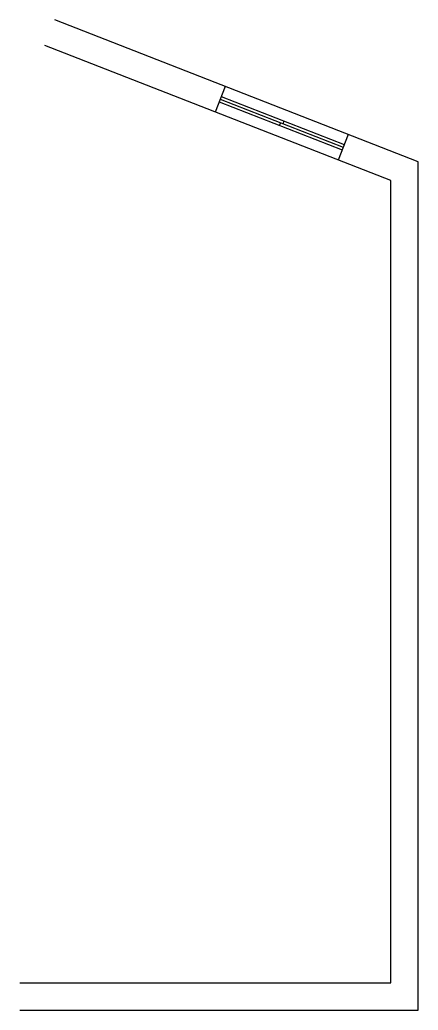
# Model space of a CAD drawing. Header units: metres. Extents: x 0 to 7.2, y -0.2 to 17.8.
import ezdxf

# ---------------------------------------------------------------- set-up
doc = ezdxf.new("R2010")
doc.units = ezdxf.units.M
doc.header["$LTSCALE"] = 25.4
doc.layers.add('COLOR', color=50, linetype='Continuous')

# ---------------------------------------------------------------- blocks, each defined once
blk = doc.blocks.new('*U82')
for p, q in [((0.182, 0.466), (0, 0)), ((0.073, 0.186), (2.308, -0.687)), ((0.091, 0.233), (2.327, -0.64)), ((0.109, 0.28), (2.345, -0.593)), ((1.25, -0.166), (1.232, -0.213)), ((1.186, -0.194), (1.168, -0.24)), ((2.418, -0.407), (2.236, -0.873))]:
    blk.add_line(p, q)

msp = doc.modelspace()

# ---------------------------------------------------------------- linework, layer by layer
for p, q in [((7.25, 15.171), (0.64, 17.753)), ((6.75, 14.829), (0.458, 17.287)), ((7.25, -0.25), (7.25, 15.171)), ((6.75, 0.25), (6.75, 14.829)), ((0, 0.25), (6.75, 0.25)), ((0, -0.25), (7.25, -0.25))]:
    msp.add_line(p, q)

# ---------------------------------------------------------------- block references
at = {"layer": 'COLOR'}
msp.add_blockref('*U82', (3.556, 16.076), dxfattribs=at)

doc.saveas('drawing.dxf')
